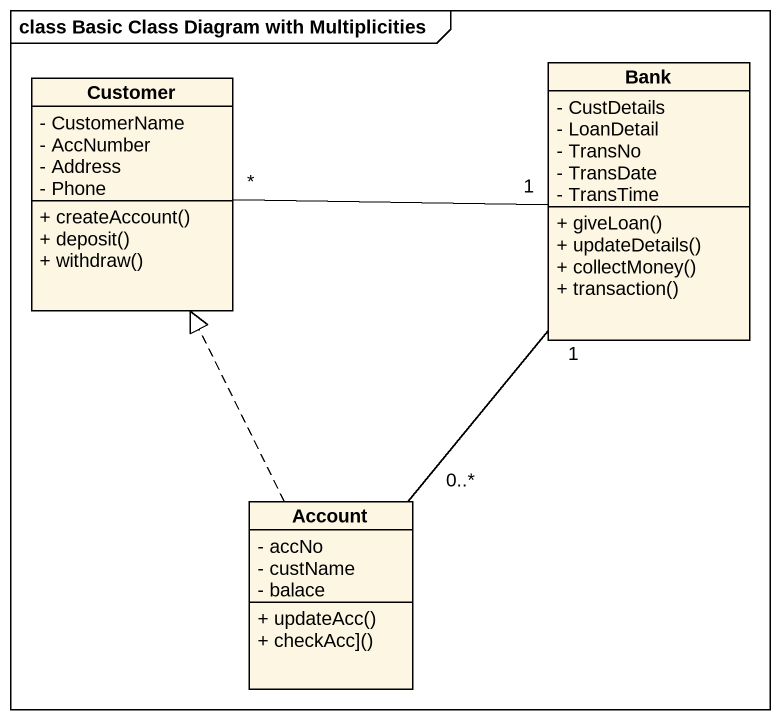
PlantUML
@startuml
mainframe class Basic Class Diagram with Multiplicities
hide circle
hide empty members
skinparam classAttributeIconSize 0
class Customer {
  - CustomerName
  - AccNumber
  - Address
  - Phone
  + createAccount()
  + deposit()
  + withdraw()
}
class Bank {
  - CustDetails
  - LoanDetail
  - TransNo
  - TransDate
  - TransTime
  + giveLoan()
  + updateDetails()
  + collectMoney()
  + transaction()
}
class Account {
  - accNo
  - custName
  - balace
  + updateAcc()
  + checkAcc]()
}
Customer "*" -right- "1" Bank
Account .up.|> Customer
Account "0..*" -up- "1" Bank
@enduml
